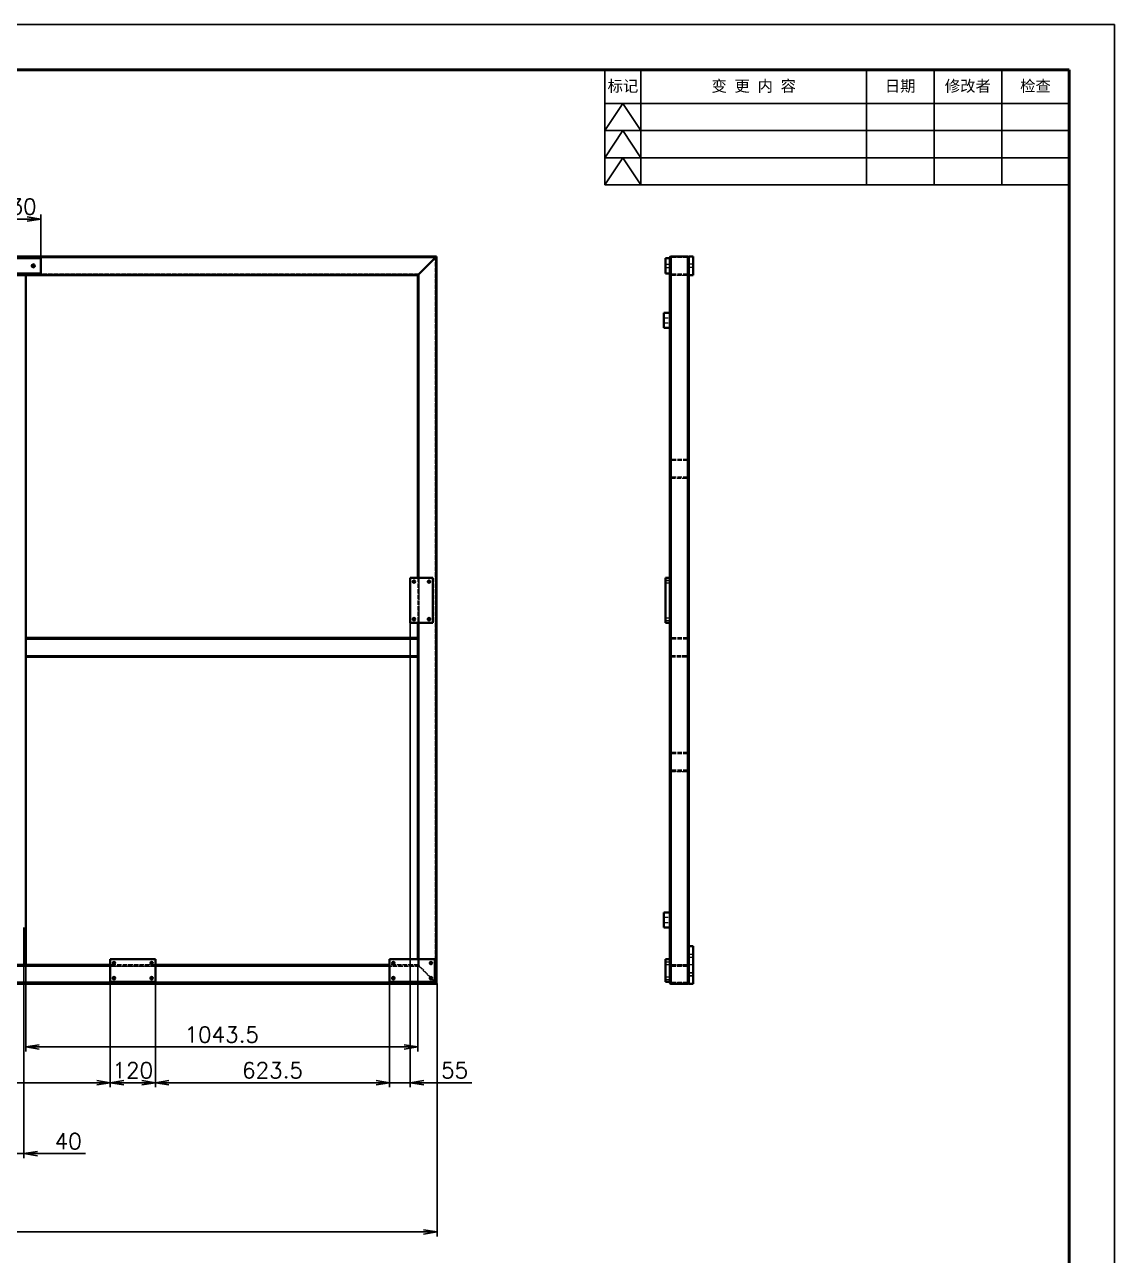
# Model space of a CAD drawing. Header units: millimetres. Extents: x -73083 to 81340, y -6859 to 6812.
# Drawn here: x -6035 to -3134, y -5085 to -1810 of the extents above; entities that cross this region are included whole.
import ezdxf

# ---------------------------------------------------------------- set-up
doc = ezdxf.new("R2010")
doc.units = ezdxf.units.MM
for name, pattern in [('AM_ISO02W050', [7.5, 6, -1.5]), ('AM_ISO08W050', [18, 12, -1.5, 3, -1.5]), ('DASHDOT', [18.5, 12, -3, 0.5, -3]), ('DASHED', [15, 12, -3])]:
    doc.linetypes.add(name, pattern=pattern)
doc.layers.add('A3', color=7, linetype='Continuous', plot=False)
for name, color, linetype, lineweight in [('AM_7', 2, 'AM_ISO08W050', 25), ('AM_HID', 1, 'AM_ISO02W050', 25), ('AM_VIS', 7, 'Continuous', 50), ('SOLID LINE', 7, 'Continuous', 30)]:
    doc.layers.add(name, color=color, linetype=linetype, lineweight=lineweight)
doc.layers.add('title_frame', color=7, linetype='Continuous')
doc.layers.add('word_dim', color=253, linetype='Continuous')
doc.styles.get("Standard").update_dxf_attribs({"font": 'romans.shx', "bigfont": 'bigfont.shx'})
doc.dimstyles.new('S TANDARD1-12', dxfattribs={"dimscale": 12, "dimtxt": 3.5, "dimasz": 3, "dimexe": 1, "dimexo": 0, "dimgap": 1, "dimtad": 3, "dimdsep": 46, "dimtxsty": 'Standard', "dimblk1": 'OPEN', "dimblk2": 'OPEN', "dimsah": 1, "dimcen": 0, "dimclrd": 256, "dimclre": 256, "dimclrt": 3, "dimadec": 0, "dimazin": 0, "dimtfac": 1, "dimtmove": 0, "dimatfit": 3, "dimldrblk": 'OPEN', "dimfxl": 0, "dimtolj": 1, "dimtzin": 0, "dimarcsym": 0})
doc.dimstyles.new('STANDARD1-12', dxfattribs={"dimscale": 12, "dimtxt": 3.5, "dimasz": 3, "dimexe": 1, "dimexo": 0, "dimgap": 1, "dimtad": 3, "dimdec": 1, "dimdsep": 46, "dimtxsty": 'Standard', "dimblk1": 'OPEN', "dimblk2": 'OPEN', "dimsah": 1, "dimcen": 0, "dimclrd": 256, "dimclre": 256, "dimclrt": 3, "dimadec": 0, "dimazin": 0, "dimtfac": 1, "dimtdec": 1, "dimtmove": 0, "dimatfit": 3, "dimldrblk": 'OPEN', "dimfxl": 0, "dimtolj": 1, "dimtzin": 0, "dimarcsym": 0})

# ---------------------------------------------------------------- blocks, each defined once
blk = doc.blocks.new('_Open')
at = {"color": 0, "lineweight": -2}
for p, q in [((-1, 0.167), (0, 0)), ((-1, -0.167), (0, 0)), ((0, 0), (-1, 0))]:
    blk.add_line(p, q, dxfattribs=at)
blk = doc.blocks.new('*D1194')
at = {"layer": 'DEFPOINTS', "color": 0, "linetype": 'Continuous', "ltscale": 2}
for p in [(-8935.3, -4362), (-4936.8, -4362), (-4936.8, -5022.2)]:
    blk.add_point(p, dxfattribs=at)
at = {"layer": 'word_dim', "linetype": 'Continuous', "lineweight": -2, "ltscale": 2}
for p, q in [((-8935.3, -4362), (-8935.3, -5034.2)), ((-4936.8, -4362), (-4936.8, -5034.2)), ((-8899.3, -5022.2), (-4972.8, -5022.2))]:
    blk.add_line(p, q, dxfattribs=at)
at = {"layer": 'word_dim', "linetype": 'Continuous', "lineweight": -2, "ltscale": 2, "xscale": 36, "yscale": 36, "zscale": 36, "rotation": 180}
blk.add_blockref('_Open', (-8935.3, -5022.2), dxfattribs=at)
at = {"layer": 'word_dim', "linetype": 'Continuous', "lineweight": -2, "ltscale": 2, "xscale": 36, "yscale": 36, "zscale": 36}
blk.add_blockref('_Open', (-4936.8, -5022.2), dxfattribs=at)
at = {"layer": 'word_dim', "color": 3, "linetype": 'Continuous', "ltscale": 2, "insert": (-6935.3, -4989.2), "char_height": 42, "attachment_point": 5}
blk.add_mtext('\\A1;3998.46', dxfattribs=at)
blk = doc.blocks.new('*D1198')
at = {"layer": 'DEFPOINTS', "color": 0, "linetype": 'Continuous', "ltscale": 2}
for p in [(-6031.8, -4312), (-4988.3, -4312), (-4988.3, -4530.2)]:
    blk.add_point(p, dxfattribs=at)
at = {"layer": 'word_dim', "linetype": 'Continuous', "lineweight": -2, "ltscale": 2}
for p, q in [((-6031.8, -4312), (-6031.8, -4542.2)), ((-4988.3, -4312), (-4988.3, -4542.2)), ((-5995.8, -4530.2), (-5024.3, -4530.2))]:
    blk.add_line(p, q, dxfattribs=at)
at = {"layer": 'word_dim', "linetype": 'Continuous', "lineweight": -2, "ltscale": 2, "xscale": 36, "yscale": 36, "zscale": 36, "rotation": 180}
blk.add_blockref('_Open', (-6031.8, -4530.2), dxfattribs=at)
at = {"layer": 'word_dim', "linetype": 'Continuous', "lineweight": -2, "ltscale": 2, "xscale": 36, "yscale": 36, "zscale": 36}
blk.add_blockref('_Open', (-4988.3, -4530.2), dxfattribs=at)
at = {"layer": 'word_dim', "color": 3, "linetype": 'Continuous', "ltscale": 2, "insert": (-5510, -4497.2), "char_height": 42, "attachment_point": 5}
blk.add_mtext('\\A1;1043.5', dxfattribs=at)
blk = doc.blocks.new('*D2322')
at = {"layer": 'DEFPOINTS', "color": 0, "linetype": 'Continuous', "ltscale": 2}
for p in [(-6696.8, -4357), (-5806.8, -4357), (-5806.8, -4625.1)]:
    blk.add_point(p, dxfattribs=at)
at = {"layer": 'word_dim', "linetype": 'Continuous', "lineweight": -2, "ltscale": 2}
for p, q in [((-6696.8, -4357), (-6696.8, -4637.1)), ((-5806.8, -4357), (-5806.8, -4637.1)), ((-6660.8, -4625.1), (-5842.8, -4625.1))]:
    blk.add_line(p, q, dxfattribs=at)
at = {"layer": 'word_dim', "linetype": 'Continuous', "lineweight": -2, "ltscale": 2, "xscale": 36, "yscale": 36, "zscale": 36, "rotation": 180}
blk.add_blockref('_Open', (-6696.8, -4625.1), dxfattribs=at)
at = {"layer": 'word_dim', "linetype": 'Continuous', "lineweight": -2, "ltscale": 2, "xscale": 36, "yscale": 36, "zscale": 36}
blk.add_blockref('_Open', (-5806.8, -4625.1), dxfattribs=at)
at = {"layer": 'word_dim', "color": 3, "linetype": 'Continuous', "ltscale": 2, "insert": (-6251.8, -4592.1), "char_height": 42, "attachment_point": 5}
blk.add_mtext('\\A1;890', dxfattribs=at)
blk = doc.blocks.new('*D2323')
at = {"layer": 'DEFPOINTS', "color": 0, "linetype": 'Continuous', "ltscale": 2}
for p in [(-5806.8, -4357), (-5686.8, -4357), (-5686.8, -4625.1)]:
    blk.add_point(p, dxfattribs=at)
at = {"layer": 'word_dim', "linetype": 'Continuous', "lineweight": -2, "ltscale": 2}
for p, q in [((-5806.8, -4357), (-5806.8, -4637.1)), ((-5686.8, -4357), (-5686.8, -4637.1)), ((-5770.8, -4625.1), (-5722.8, -4625.1))]:
    blk.add_line(p, q, dxfattribs=at)
at = {"layer": 'word_dim', "linetype": 'Continuous', "lineweight": -2, "ltscale": 2, "xscale": 36, "yscale": 36, "zscale": 36, "rotation": 180}
blk.add_blockref('_Open', (-5806.8, -4625.1), dxfattribs=at)
at = {"layer": 'word_dim', "linetype": 'Continuous', "lineweight": -2, "ltscale": 2, "xscale": 36, "yscale": 36, "zscale": 36}
blk.add_blockref('_Open', (-5686.8, -4625.1), dxfattribs=at)
at = {"layer": 'word_dim', "color": 3, "linetype": 'Continuous', "ltscale": 2, "insert": (-5746.8, -4592.1), "char_height": 42, "attachment_point": 5}
blk.add_mtext('\\A1;120', dxfattribs=at)
blk = doc.blocks.new('*D2324')
at = {"layer": 'DEFPOINTS', "color": 0, "linetype": 'Continuous', "ltscale": 2}
for p in [(-5686.8, -4357), (-5063.3, -4357), (-5063.3, -4625.1)]:
    blk.add_point(p, dxfattribs=at)
at = {"layer": 'word_dim', "linetype": 'Continuous', "lineweight": -2, "ltscale": 2}
for p, q in [((-5686.8, -4357), (-5686.8, -4637.1)), ((-5063.3, -4357), (-5063.3, -4637.1)), ((-5650.8, -4625.1), (-5099.3, -4625.1))]:
    blk.add_line(p, q, dxfattribs=at)
at = {"layer": 'word_dim', "linetype": 'Continuous', "lineweight": -2, "ltscale": 2, "xscale": 36, "yscale": 36, "zscale": 36, "rotation": 180}
blk.add_blockref('_Open', (-5686.8, -4625.1), dxfattribs=at)
at = {"layer": 'word_dim', "linetype": 'Continuous', "lineweight": -2, "ltscale": 2, "xscale": 36, "yscale": 36, "zscale": 36}
blk.add_blockref('_Open', (-5063.3, -4625.1), dxfattribs=at)
at = {"layer": 'word_dim', "color": 3, "linetype": 'Continuous', "ltscale": 2, "insert": (-5375, -4592.1), "char_height": 42, "attachment_point": 5}
blk.add_mtext('\\A1;623.5', dxfattribs=at)
blk = doc.blocks.new('*D2330')
at = {"layer": 'DEFPOINTS', "color": 0, "linetype": 'Continuous', "ltscale": 2}
for p in [(-6076.8, -4212), (-6036.8, -4212), (-6036.8, -4813.8)]:
    blk.add_point(p, dxfattribs=at)
at = {"layer": 'word_dim', "linetype": 'Continuous', "lineweight": -2, "ltscale": 2}
for p, q in [((-6076.8, -4212), (-6076.8, -4825.8)), ((-6036.8, -4212), (-6036.8, -4825.8)), ((-6112.8, -4813.8), (-6148.8, -4813.8)), ((-6076.8, -4813.8), (-6036.8, -4813.8)), ((-6000.8, -4813.8), (-5872.8, -4813.8))]:
    blk.add_line(p, q, dxfattribs=at)
at = {"layer": 'word_dim', "linetype": 'Continuous', "lineweight": -2, "ltscale": 2, "xscale": 36, "yscale": 36, "zscale": 36}
blk.add_blockref('_Open', (-6076.8, -4813.8), dxfattribs=at)
at = {"layer": 'word_dim', "linetype": 'Continuous', "lineweight": -2, "ltscale": 2, "xscale": 36, "yscale": 36, "zscale": 36, "rotation": 180}
blk.add_blockref('_Open', (-6036.8, -4813.8), dxfattribs=at)
at = {"layer": 'word_dim', "color": 3, "linetype": 'Continuous', "ltscale": 2, "insert": (-5918.8, -4780.8), "char_height": 42, "attachment_point": 5}
blk.add_mtext('\\A1;40', dxfattribs=at)
blk = doc.blocks.new('*D2340')
at = {"layer": 'DEFPOINTS', "color": 0, "linetype": 'Continuous', "ltscale": 2}
for p in [(-5991.8, -2327.5), (-6121.8, -2432), (-5991.8, -2432)]:
    blk.add_point(p, dxfattribs=at)
at = {"layer": 'word_dim', "linetype": 'Continuous', "lineweight": -2, "ltscale": 2}
for p, q in [((-6121.8, -2432), (-6121.8, -2315.5)), ((-5991.8, -2432), (-5991.8, -2315.5)), ((-6085.8, -2327.5), (-6027.8, -2327.5))]:
    blk.add_line(p, q, dxfattribs=at)
at = {"layer": 'word_dim', "linetype": 'Continuous', "lineweight": -2, "ltscale": 2, "xscale": 36, "yscale": 36, "zscale": 36, "rotation": 180}
blk.add_blockref('_Open', (-6121.8, -2327.5), dxfattribs=at)
at = {"layer": 'word_dim', "linetype": 'Continuous', "lineweight": -2, "ltscale": 2, "xscale": 36, "yscale": 36, "zscale": 36}
blk.add_blockref('_Open', (-5991.8, -2327.5), dxfattribs=at)
at = {"layer": 'word_dim', "color": 3, "linetype": 'Continuous', "ltscale": 2, "insert": (-6056.8, -2294.5), "char_height": 42, "attachment_point": 5}
blk.add_mtext('\\A1;130', dxfattribs=at)
blk = doc.blocks.new('*D2343')
at = {"layer": 'DEFPOINTS', "color": 0, "linetype": 'Continuous', "ltscale": 2}
for p in [(-5008.3, -3402), (-5063.3, -4357), (-5063.3, -4625.1)]:
    blk.add_point(p, dxfattribs=at)
at = {"layer": 'word_dim', "linetype": 'Continuous', "lineweight": -2, "ltscale": 2}
for p, q in [((-5008.3, -3402), (-5008.3, -4637.1)), ((-5063.3, -4357), (-5063.3, -4637.1)), ((-5099.3, -4625.1), (-5135.3, -4625.1)), ((-5063.3, -4625.1), (-5008.3, -4625.1)), ((-4972.3, -4625.1), (-4844.3, -4625.1))]:
    blk.add_line(p, q, dxfattribs=at)
at = {"layer": 'word_dim', "linetype": 'Continuous', "lineweight": -2, "ltscale": 2, "xscale": 36, "yscale": 36, "zscale": 36}
blk.add_blockref('_Open', (-5063.3, -4625.1), dxfattribs=at)
at = {"layer": 'word_dim', "linetype": 'Continuous', "lineweight": -2, "ltscale": 2, "xscale": 36, "yscale": 36, "zscale": 36, "rotation": 180}
blk.add_blockref('_Open', (-5008.3, -4625.1), dxfattribs=at)
at = {"layer": 'word_dim', "color": 3, "linetype": 'Continuous', "ltscale": 2, "insert": (-4890.3, -4592.1), "char_height": 42, "attachment_point": 5}
blk.add_mtext('\\A1;55', dxfattribs=at)

msp = doc.modelspace()

# ---------------------------------------------------------------- linework, layer by layer
at = {"layer": 'A3', "linetype": 'Continuous'}
msp.add_lwpolyline([(-10262.27505, -1810.23226), (-3134.27505, -1810.23226), (-3134.27505, -6850.23226), (-10262.27505, -6850.23226)], close=True, dxfattribs=at)
at = {"layer": 'AM_7', "linetype": 'DASHDOT', "lineweight": 13, "ltscale": 0.27222}
msp.add_line((-6006.34987, -2451.97826), (-6017.23867, -2451.97826), dxfattribs=at)
at = {"layer": 'AM_7', "linetype": 'DASHDOT', "lineweight": 13, "ltscale": 0.272217}
msp.add_line((-6011.79433, -2446.53392), (-6011.79433, -2457.42259), dxfattribs=at)
at = {"layer": 'AM_7', "linetype": 'DASHDOT', "lineweight": 13, "ltscale": 0.216028}
for p, q in [((-4993.96608, -3291.96263), (-5002.6072, -3291.96263)), ((-4998.28664, -3287.64207), (-4998.28664, -3296.28319)), ((-4953.96608, -3291.96239), (-4962.6072, -3291.96239)), ((-4958.28664, -3287.64183), (-4958.28664, -3296.28294)), ((-4993.96584, -3391.96263), (-5002.60695, -3391.96263)), ((-4998.2864, -3387.64207), (-4998.2864, -3396.28319)), ((-4953.96584, -3391.96239), (-4962.60695, -3391.96239)), ((-4958.2864, -3387.64183), (-4958.2864, -3396.28294)), ((-5792.4684, -4306.96556), (-5801.10952, -4306.96556)), ((-5796.78896, -4302.64476), (-5796.78896, -4311.28587)), ((-5692.4684, -4306.96507), (-5701.10952, -4306.96507)), ((-5696.78896, -4302.64427), (-5696.78896, -4311.28538)), ((-5048.96853, -4306.96312), (-5057.60964, -4306.96312)), ((-5053.28908, -4302.64281), (-5053.28908, -4311.28392)), ((-4948.96853, -4306.96312), (-4957.60964, -4306.96312)), ((-4953.28908, -4302.64232), (-4953.28908, -4311.28343)), ((-5796.78872, -4342.64476), (-5796.78872, -4351.28587)), ((-5696.78872, -4342.64427), (-5696.78872, -4351.28538)), ((-5048.96828, -4346.96312), (-5057.6094, -4346.96312)), ((-5053.28908, -4342.64281), (-5053.28908, -4351.28392)), ((-4948.96828, -4346.96312), (-4957.6094, -4346.96312)), ((-4953.28908, -4342.64232), (-4953.28908, -4351.28343))]:
    msp.add_line(p, q, dxfattribs=at)
at = {"layer": 'AM_7', "linetype": 'DASHDOT', "lineweight": 13, "ltscale": 0.216025}
for p, q in [((-5792.46828, -4346.96556), (-5801.10927, -4346.96556)), ((-5692.46828, -4346.96507), (-5701.10927, -4346.96507))]:
    msp.add_line(p, q, dxfattribs=at)
at = {"layer": 'AM_HID', "linetype": 'DASHED', "lineweight": 13}
for p, q in [((-8932.2947, -2429.97899), (-4941.2947, -2429.968)), ((-4941.29445, -2429.96825), (-8932.29445, -2429.97923)), ((-4938.29445, -2426.98119), (-5056.82473, -2426.98143)), ((-4941.29445, -2429.96825), (-4985.29445, -2473.96849)), ((-4941.2947, -2429.96751), (-4941.28933, -4358.96751)), ((-4941.28908, -4358.968), (-4941.29445, -2429.96776)), ((-4317.25515, -2429.96825), (-4317.25515, -2473.96849)), ((-4270.27346, -2426.97923), (-4314.27346, -2426.97948)), ((-4314.26125, -4361.97972), (-4314.27346, -2426.97948)), ((-4270.27346, -2429.97923), (-4314.27346, -2429.97948)), ((-4270.26858, -2429.96751), (-4314.26858, -2429.96776)), ((-4314.25637, -4358.968), (-4314.26858, -2429.96776)), ((-4270.25515, -2429.968), (-4314.25515, -2429.96825)), ((-4314.25515, -2429.96825), (-4314.25515, -2473.96849)), ((-4270.26125, -4361.97923), (-4270.27346, -2426.97923)), ((-4270.25637, -4358.96751), (-4270.26858, -2429.96751)), ((-4270.25515, -2429.968), (-4270.25515, -2473.968)), ((-4267.26858, -2429.96751), (-4267.26809, -2476.98119)), ((-4267.25515, -2429.968), (-4267.25515, -2473.968)), ((-8888.2947, -2473.97899), (-4985.29445, -2473.968)), ((-4985.29445, -2473.96849), (-8888.29445, -2473.97923)), ((-4985.29445, -2473.96776), (-4985.28957, -4314.96751)), ((-4985.28908, -4314.968), (-4985.29445, -2473.968)), ((-4314.29006, -4311.97728), (-4314.29006, -2476.97752)), ((-4314.29006, -4311.97777), (-4314.29006, -2476.97752)), ((-4314.28322, -4311.9724), (-4314.28322, -2476.97264)), ((-4314.28298, -4311.9724), (-4314.28298, -2476.9724)), ((-4314.28298, -2476.9724), (-4270.28298, -2476.9724)), ((-4314.28298, -4311.9724), (-4314.28298, -2476.9724)), ((-4270.27297, -2473.97899), (-4314.27297, -2473.97948)), ((-4270.27297, -2476.97899), (-4314.27297, -2476.97948)), ((-4314.26125, -4311.97923), (-4314.27297, -2476.97948)), ((-4270.26858, -2473.96776), (-4314.26858, -2473.968)), ((-4270.26858, -2476.96776), (-4314.26858, -2476.968)), ((-4314.26858, -2476.968), (-4314.2571, -4311.968)), ((-4314.26467, -2966.97411), (-4314.26613, -2476.97411)), ((-4314.26418, -2966.97386), (-4314.26589, -2476.97362)), ((-4270.25515, -2473.968), (-4314.25515, -2473.96849)), ((-4270.25515, -2476.96825), (-4314.25515, -2476.96849)), ((-4270.29006, -4311.97728), (-4270.29006, -2476.97752)), ((-4270.29006, -4311.97777), (-4270.29006, -2476.97752)), ((-4270.28322, -4311.9724), (-4270.28322, -2476.97264)), ((-4270.28298, -4311.9724), (-4270.28298, -2476.9724)), ((-4270.28298, -4311.9724), (-4270.28298, -2476.9724)), ((-4270.26125, -4311.97923), (-4270.27297, -2476.97899)), ((-4270.26858, -2476.96776), (-4270.2571, -4311.96751)), ((-4270.26467, -2966.97655), (-4270.26613, -2476.97386)), ((-4270.26418, -2966.9763), (-4270.26589, -2476.97337)), ((-4267.28298, -4311.9724), (-4267.28298, -2476.9724)), ((-4317.29201, -2576.97581), (-4317.29201, -2616.97581)), ((-4317.28152, -2576.97093), (-4317.28127, -2616.97093)), ((-4270.27004, -2966.97069), (-4314.27004, -2966.97069)), ((-4270.27004, -2969.97069), (-4314.27004, -2969.97069)), ((-4270.26418, -2966.9763), (-4314.26418, -2966.97386)), ((-4270.27004, -3013.97069), (-4314.27004, -3013.97069)), ((-4314.27004, -3016.97069), (-4270.27004, -3016.97069)), ((-4988.29201, -3281.96263), (-4988.29177, -3401.96263)), ((-4985.29201, -3281.96239), (-4985.29152, -3401.96239)), ((-4317.28298, -3401.96312), (-4317.28298, -3281.96312)), ((-4317.26272, -3282.00096), (-4317.26272, -3402.00096)), ((-4317.22732, -3281.96239), (-4317.22658, -3401.96239)), ((-6031.79458, -3444.96288), (-4988.29177, -3444.95995)), ((-4988.29152, -3444.95995), (-6031.79433, -3444.96288)), ((-4988.29152, -3441.95995), (-4988.29152, -3491.95995)), ((-4317.2571, -3488.95995), (-4317.2571, -3444.95995)), ((-4270.2571, -3441.95995), (-4314.2571, -3441.95995)), ((-4314.2571, -3488.95995), (-4314.2571, -3444.95995)), ((-4270.2571, -3444.95995), (-4314.2571, -3444.95995)), ((-4270.2571, -3444.95995), (-4270.2571, -3488.95995)), ((-6031.79189, -3488.96288), (-4988.29152, -3488.95995)), ((-6031.79177, -3488.96288), (-4988.29152, -3488.95995)), ((-4314.2571, -3488.95995), (-4270.2571, -3488.95995)), ((-4314.2571, -3491.95995), (-4270.2571, -3491.95995)), ((-4270.27029, -3746.97069), (-4314.27029, -3746.97069)), ((-4270.27029, -3749.97069), (-4314.27029, -3749.97069)), ((-4270.27004, -3793.97069), (-4314.27004, -3793.97069)), ((-4314.27004, -3796.97069), (-4270.27004, -3796.97069)), ((-4314.26028, -4311.97386), (-4314.26198, -3796.97411)), ((-4270.26174, -3796.9763), (-4314.26174, -3796.97386)), ((-4314.26028, -4311.97386), (-4314.26174, -3796.97386)), ((-4270.26028, -4311.97386), (-4270.26198, -3796.97655)), ((-4270.26028, -4311.97337), (-4270.26174, -3796.9763)), ((-4317.27102, -4171.97093), (-4317.27053, -4211.97093)), ((-4267.28176, -4361.97288), (-4267.28176, -4261.98705)), ((-4255.28176, -4361.98705), (-4255.28176, -4261.98705)), ((-4982.82985, -4315.98265), (-8887.82985, -4315.99388)), ((-4982.82985, -4315.98265), (-8887.82985, -4315.99388)), ((-4982.82961, -4315.98265), (-8887.82961, -4315.99388)), ((-4983.82961, -4314.98265), (-8886.82961, -4314.99388)), ((-5686.78884, -4311.9846), (-5806.78884, -4311.98509)), ((-5686.78884, -4315.9846), (-5806.78884, -4315.98509)), ((-4986.82961, -4311.98265), (-5063.28908, -4311.98314)), ((-4982.82961, -4315.98265), (-5063.28908, -4315.98314)), ((-4955.64162, -4344.61546), (-4985.28908, -4314.968)), ((-4940.82937, -4357.98265), (-4982.82961, -4315.98265)), ((-4317.24953, -4357.98265), (-4317.25002, -4315.98265)), ((-4317.24416, -4356.96849), (-4317.24441, -4296.96849)), ((-4317.22072, -4356.96312), (-4317.22097, -4296.96312)), ((-4314.28298, -4311.9724), (-4270.28298, -4311.9724)), ((-4270.26125, -4311.97923), (-4314.26125, -4311.97923)), ((-4270.26125, -4314.97923), (-4314.26125, -4314.97923)), ((-4270.2571, -4311.96751), (-4314.2571, -4311.968)), ((-4270.25686, -4314.96751), (-4314.25686, -4314.968)), ((-4314.24953, -4357.98265), (-4314.25002, -4315.98265)), ((-4313.25002, -4311.98265), (-4271.25002, -4311.98265)), ((-4313.25002, -4314.98265), (-4271.25002, -4314.98265)), ((-4270.24953, -4357.98265), (-4270.25002, -4315.98265)), ((-4267.28713, -4311.97093), (-4267.28713, -4359.40111)), ((-4267.27151, -4361.97484), (-4267.27151, -4311.97484)), ((-4255.28713, -4311.97093), (-4255.28713, -4361.97093)), ((-4255.27151, -4361.97484), (-4255.27151, -4311.97484)), ((-4939.82937, -4358.98265), (-8930.82937, -4358.99388)), ((-4940.82961, -4357.98265), (-8929.82985, -4357.99388)), ((-4940.82961, -4357.98265), (-8929.82985, -4357.99388)), ((-4940.82937, -4357.98265), (-8929.82937, -4357.99388)), ((-5986.79299, -4361.97093), (-5866.79299, -4361.97093)), ((-4270.26125, -4358.97923), (-4314.26125, -4358.97972)), ((-4270.25637, -4358.96751), (-4314.25637, -4358.968)), ((-4270.9009, -4361.96751), (-4313.59475, -4361.968)), ((-4271.02517, -4361.97923), (-4313.46267, -4361.97972)), ((-4313.24953, -4358.98265), (-4271.24953, -4358.98265))]:
    msp.add_line(p, q, dxfattribs=at)
at = {"layer": 'AM_HID', "linetype": 'DASHED', "lineweight": 13, "ltscale": 0.106066}
for p, q in [((-4938.29445, -2426.96825), (-4941.29445, -2429.96825)), ((-4985.29445, -2473.96849), (-4988.29445, -2476.96849)), ((-4985.28908, -4314.968), (-4988.28908, -4311.968))]:
    msp.add_line(p, q, dxfattribs=at)
at = {"layer": 'AM_HID', "linetype": 'DASHED', "lineweight": 13, "ltscale": 0.3}
for p, q in [((-4329.29397, -2447.79539), (-4317.29397, -2447.79539)), ((-4329.29348, -2447.79515), (-4317.29348, -2447.79515)), ((-4329.28884, -2447.79295), (-4317.28884, -2447.79295)), ((-4329.28835, -2447.79271), (-4317.28835, -2447.79271)), ((-4329.28347, -2447.79051), (-4317.28347, -2447.79051)), ((-4329.28298, -2447.79027), (-4317.28298, -2447.79027)), ((-4255.2886, -2447.78783), (-4267.2886, -2447.78783)), ((-4255.28762, -2447.79344), (-4267.28762, -2447.7932)), ((-4255.28762, -2447.79344), (-4267.28762, -2447.79344)), ((-4255.28469, -2447.78246), (-4267.28469, -2447.78246)), ((-4255.26809, -2447.79002), (-4267.26809, -2447.79002)), ((-4255.26809, -2447.79002), (-4267.26809, -2447.79002)), ((-4329.29397, -2456.17137), (-4317.29397, -2456.17137)), ((-4329.29348, -2456.17113), (-4317.29348, -2456.17113)), ((-4329.28884, -2456.16917), (-4317.28884, -2456.16917)), ((-4329.28835, -2456.16893), (-4317.28835, -2456.16893)), ((-4329.28347, -2456.16649), (-4317.28347, -2456.16649)), ((-4329.28298, -2456.16624), (-4317.28298, -2456.16624)), ((-4255.28835, -2456.1638), (-4267.28835, -2456.1638)), ((-4255.28762, -2456.16942), (-4267.28762, -2456.16942)), ((-4255.28762, -2456.16942), (-4267.28762, -2456.16942)), ((-4255.28469, -2456.15843), (-4267.28469, -2456.15843)), ((-4267.28469, -2476.97044), (-4255.28469, -2476.9702)), ((-4255.26809, -2456.166), (-4267.26809, -2456.166)), ((-4255.26809, -2456.166), (-4267.26809, -2456.166)), ((-4329.26321, -3288.67772), (-4317.26321, -3288.67772)), ((-4329.26321, -3295.32494), (-4317.26321, -3295.32494)), ((-4329.26272, -3288.67747), (-4317.26272, -3288.67747)), ((-4329.26272, -3295.32445), (-4317.26272, -3295.32445)), ((-4329.22756, -3288.63914), (-4317.22756, -3288.6389)), ((-4329.22756, -3295.28612), (-4317.22756, -3295.28587)), ((-4329.22732, -3288.6389), (-4317.22732, -3288.6389)), ((-4329.22732, -3295.28587), (-4317.22732, -3295.28587)), ((-4329.26321, -3388.67772), (-4317.26321, -3388.67772)), ((-4329.26321, -3395.32494), (-4317.26321, -3395.32494)), ((-4329.26272, -3388.67747), (-4317.26272, -3388.67747)), ((-4329.26272, -3395.32445), (-4317.26272, -3395.32445)), ((-4329.22707, -3388.63914), (-4317.22707, -3388.6389)), ((-4329.22707, -3395.28612), (-4317.22707, -3395.28587)), ((-4329.22658, -3388.6389), (-4317.22658, -3388.6389)), ((-4329.22658, -3395.28587), (-4317.22658, -3395.28587)), ((-4267.28225, -4282.80589), (-4255.28225, -4282.80589)), ((-4267.282, -4282.8054), (-4255.282, -4282.8054)), ((-4267.25051, -4282.79515), (-4255.25051, -4282.79515)), ((-4267.25027, -4282.79466), (-4255.25027, -4282.79466)), ((-4329.25735, -4303.65453), (-4317.25735, -4303.65453)), ((-4329.25735, -4310.3015), (-4317.25735, -4310.3015)), ((-4329.25686, -4303.65404), (-4317.25686, -4303.65404)), ((-4329.25686, -4310.30101), (-4317.25686, -4310.30101)), ((-4329.25051, -4303.64964), (-4317.25051, -4303.64964)), ((-4329.25051, -4303.65013), (-4317.25051, -4303.64964)), ((-4329.25051, -4310.2971), (-4317.25051, -4310.29662)), ((-4329.25027, -4310.29662), (-4317.25027, -4310.29662)), ((-4329.24514, -4303.64574), (-4317.24514, -4303.64574)), ((-4329.24514, -4310.29271), (-4317.24514, -4310.29271)), ((-4329.24441, -4303.64525), (-4317.24441, -4303.64525)), ((-4329.24441, -4310.29222), (-4317.24441, -4310.29222)), ((-4329.2261, -4303.64183), (-4317.2261, -4303.64183)), ((-4329.2261, -4310.2888), (-4317.2261, -4310.2888)), ((-4329.22536, -4303.64134), (-4317.22536, -4303.64134)), ((-4329.22536, -4310.28831), (-4317.22536, -4310.28831)), ((-4329.2217, -4303.63988), (-4317.2217, -4303.63988)), ((-4329.2217, -4310.28685), (-4317.2217, -4310.28685)), ((-4329.22097, -4303.63939), (-4317.22097, -4303.63939)), ((-4329.22097, -4310.28636), (-4317.22097, -4310.28636)), ((-4255.28713, -4311.97093), (-4267.28713, -4311.97093)), ((-4267.28225, -4291.18187), (-4255.28225, -4291.18187)), ((-4267.282, -4291.18138), (-4255.282, -4291.18138)), ((-4267.25051, -4291.17113), (-4255.25051, -4291.17113)), ((-4267.25027, -4291.17064), (-4255.25027, -4291.17064)), ((-4329.25735, -4343.65453), (-4317.25735, -4343.65453)), ((-4329.25735, -4350.3015), (-4317.25735, -4350.3015)), ((-4329.25661, -4343.65404), (-4317.25661, -4343.65404)), ((-4329.25661, -4350.30101), (-4317.25661, -4350.30101)), ((-4329.25027, -4343.65013), (-4317.25027, -4343.64964)), ((-4329.25027, -4350.2971), (-4317.25027, -4350.29662)), ((-4329.25002, -4343.64964), (-4317.25002, -4343.64964)), ((-4329.25002, -4350.29662), (-4317.25002, -4350.29662)), ((-4329.24465, -4343.64574), (-4317.24465, -4343.64574)), ((-4329.24465, -4350.29271), (-4317.24465, -4350.29271)), ((-4329.24416, -4343.64525), (-4317.24416, -4343.64525)), ((-4329.24416, -4350.29222), (-4317.24416, -4350.29222)), ((-4329.22561, -4343.64183), (-4317.22561, -4343.64183)), ((-4329.22561, -4350.2888), (-4317.22561, -4350.2888)), ((-4329.22512, -4343.64134), (-4317.22512, -4343.64134)), ((-4329.22512, -4350.28831), (-4317.22512, -4350.28831)), ((-4329.22121, -4343.63988), (-4317.22121, -4343.63988)), ((-4329.22121, -4350.28685), (-4317.22121, -4350.28685)), ((-4329.22072, -4343.63939), (-4317.22072, -4343.63939)), ((-4329.22072, -4350.28636), (-4317.22072, -4350.28636)), ((-4255.28762, -4341.15892), (-4267.28762, -4341.15892)), ((-4255.28738, -4332.78294), (-4267.28738, -4332.78294)), ((-4255.28738, -4332.78294), (-4267.28738, -4332.78294)), ((-4255.28738, -4341.15892), (-4267.28738, -4341.15892)), ((-4267.28225, -4332.80589), (-4255.28225, -4332.80589)), ((-4267.28225, -4341.18187), (-4255.28225, -4341.18187)), ((-4267.282, -4332.8054), (-4255.282, -4332.8054)), ((-4267.282, -4341.18138), (-4255.282, -4341.18138)), ((-4267.27199, -4332.78685), (-4255.27199, -4332.78685)), ((-4267.27199, -4341.16283), (-4255.27199, -4341.16283)), ((-4267.27175, -4332.78685), (-4255.27175, -4332.78685)), ((-4267.27175, -4341.16283), (-4255.27175, -4341.16283)), ((-4267.25051, -4332.79515), (-4255.25051, -4332.79515)), ((-4267.25051, -4341.17113), (-4255.25051, -4341.17113)), ((-4267.25027, -4332.79466), (-4255.25027, -4332.79466)), ((-4267.25027, -4341.17064), (-4255.25027, -4341.17064))]:
    msp.add_line(p, q, dxfattribs=at)
at = {"layer": 'AM_HID', "linetype": 'DASHED', "lineweight": 13, "ltscale": 0.000649731}
msp.add_line((-4317.27859, -2429.97948), (-4317.25515, -2429.96825), dxfattribs=at)
at = {"layer": 'AM_HID', "linetype": 'DASHED', "lineweight": 13, "ltscale": 0.000652648}
msp.add_line((-4314.27883, -2426.97923), (-4314.25515, -2426.96825), dxfattribs=at)
at = {"layer": 'AM_HID', "linetype": 'DASHED', "lineweight": 13, "ltscale": 0.000647117}
for p, q in [((-4314.25515, -2429.96825), (-4314.27859, -2429.97923)), ((-4267.27859, -2429.97899), (-4267.25515, -2429.968))]:
    msp.add_line(p, q, dxfattribs=at)
at = {"layer": 'AM_HID', "linetype": 'DASHED', "lineweight": 13, "ltscale": 0.074805}
msp.add_line((-4267.26784, -2426.97801), (-4267.26784, -2429.9702), dxfattribs=at)
at = {"layer": 'AM_HID', "linetype": 'DASHED', "lineweight": 13, "ltscale": 0.000633473}
for p, q in [((-4317.2781, -2473.97923), (-4317.25515, -2473.96849)), ((-4314.25515, -2473.96849), (-4314.2781, -2473.97923))]:
    msp.add_line(p, q, dxfattribs=at)
at = {"layer": 'AM_HID', "linetype": 'DASHED', "lineweight": 13, "ltscale": 0.074615}
msp.add_line((-4314.28298, -2476.9724), (-4317.2676, -2476.9724), dxfattribs=at)
at = {"layer": 'AM_HID', "linetype": 'DASHED', "lineweight": 13, "ltscale": 0.075}
for p, q in [((-4267.28298, -2476.9724), (-4270.28298, -2476.9724)), ((-4317.26418, -2966.97362), (-4314.26418, -2966.97386)), ((-4267.26418, -2966.9763), (-4270.26418, -2966.9763)), ((-4317.26174, -3796.97362), (-4314.26174, -3796.97386)), ((-4267.26174, -3796.9763), (-4270.26174, -3796.9763)), ((-4314.28298, -4311.9724), (-4317.28298, -4311.9724)), ((-4267.28298, -4311.9724), (-4270.28298, -4311.9724))]:
    msp.add_line(p, q, dxfattribs=at)
at = {"layer": 'AM_HID', "linetype": 'DASHED', "lineweight": 13, "ltscale": 0.000636085}
msp.add_line((-4267.2781, -2473.97899), (-4267.25515, -2473.968), dxfattribs=at)
at = {"layer": 'AM_HID', "linetype": 'DASHED', "lineweight": 13, "ltscale": 0.4}
for p, q in [((-4333.29201, -2590.05858), (-4317.29201, -2590.05833)), ((-4333.29201, -2603.89354), (-4317.29201, -2603.8933)), ((-4333.28176, -2590.0537), (-4317.28176, -2590.05345)), ((-4333.28152, -2603.88866), (-4317.28152, -2603.88841)), ((-4333.28176, -4185.05882), (-4317.28176, -4185.05833)), ((-4333.27102, -4185.05345), (-4317.27102, -4185.05345)), ((-4333.28152, -4198.89378), (-4317.28152, -4198.8933)), ((-4333.27102, -4198.88841), (-4317.27102, -4198.88841))]:
    msp.add_line(p, q, dxfattribs=at)
at = {"layer": 'AM_HID', "linetype": 'DASHED', "lineweight": 13, "ltscale": 0.299048}
for p, q in [((-4329.22463, -3282.00096), (-4317.26272, -3282.00096)), ((-4255.28713, -4361.97093), (-4267.24905, -4361.97093))]:
    msp.add_line(p, q, dxfattribs=at)
at = {"layer": 'AM_HID', "linetype": 'DASHED', "lineweight": 13, "ltscale": 0.000897217}
for p, q in [((-4317.26321, -3281.96239), (-4317.22732, -3281.96239)), ((-4317.26247, -3401.96239), (-4317.22658, -3401.96239)), ((-4317.25686, -4296.96312), (-4317.22097, -4296.96312))]:
    msp.add_line(p, q, dxfattribs=at)
at = {"layer": 'AM_HID', "linetype": 'DASHED', "lineweight": 13, "ltscale": 0.00045166}
msp.add_line((-4317.28078, -3402.00096), (-4317.26272, -3402.00096), dxfattribs=at)
at = {"layer": 'AM_HID', "linetype": 'DASHED', "lineweight": 13, "ltscale": 0.00032959}
msp.add_line((-4270.26809, -3441.968), (-4270.2549, -3441.968), dxfattribs=at)
at = {"layer": 'AM_HID', "linetype": 'DASHED', "lineweight": 13, "ltscale": 0.000299072}
msp.add_line((-4317.27102, -4171.97093), (-4317.28298, -4171.97093), dxfattribs=at)
at = {"layer": 'AM_HID', "linetype": 'DASHED', "lineweight": 13, "ltscale": 0.000311279}
msp.add_line((-4317.27053, -4211.97093), (-4317.28298, -4211.97093), dxfattribs=at)
at = {"layer": 'AM_HID', "linetype": 'DASHED', "lineweight": 13, "ltscale": 0.000842285}
msp.add_line((-4267.28176, -4261.98705), (-4267.24807, -4261.98705), dxfattribs=at)
at = {"layer": 'AM_HID', "linetype": 'DASHED', "lineweight": 13, "ltscale": 0.375122}
msp.add_line((-4988.28908, -4296.96312), (-4988.28908, -4311.968), dxfattribs=at)
at = {"layer": 'AM_HID', "linetype": 'DASHED', "lineweight": 13, "ltscale": 0.141421}
msp.add_line((-4986.82961, -4311.98265), (-4982.82961, -4315.98265), dxfattribs=at)
at = {"layer": 'AM_HID', "linetype": 'DASHED', "lineweight": 13, "ltscale": 0.450122}
msp.add_line((-4985.28908, -4296.96312), (-4985.28908, -4314.968), dxfattribs=at)
at = {"layer": 'AM_HID', "linetype": 'DASHED', "lineweight": 13, "ltscale": 0.37522}
msp.add_line((-4317.28298, -4311.9724), (-4317.28298, -4296.96361), dxfattribs=at)
at = {"layer": 'AM_HID', "linetype": 'DASHED', "lineweight": 13, "ltscale": 0.000549316}
msp.add_line((-4267.26028, -4311.97337), (-4267.28225, -4311.97337), dxfattribs=at)
at = {"layer": 'AM_HID', "linetype": 'DASHED', "lineweight": 13, "ltscale": 0.000354004}
msp.add_line((-4255.28567, -4311.97484), (-4255.27151, -4311.97484), dxfattribs=at)
at = {"layer": 'AM_HID', "linetype": 'DASHED', "lineweight": 13, "ltscale": 0.270379}
msp.add_line((-4943.29397, -4356.96312), (-4950.94143, -4349.31566), dxfattribs=at)
at = {"layer": 'AM_HID', "linetype": 'DASHED', "lineweight": 13, "ltscale": 0.036133}
msp.add_line((-4938.28908, -4360.52269), (-4938.28908, -4361.968), dxfattribs=at)
at = {"layer": 'AM_HID', "linetype": 'DASHED', "lineweight": 13, "ltscale": 0.000720215}
msp.add_line((-4317.24953, -4356.96312), (-4317.22072, -4356.96312), dxfattribs=at)
at = {"layer": 'AM_HID', "linetype": 'DASHED', "lineweight": 13, "ltscale": 0.000876274}
for p, q in [((-4313.24953, -4358.98265), (-4313.28274, -4358.99388)), ((-4313.24953, -4361.98265), (-4313.28274, -4361.99388))]:
    msp.add_line(p, q, dxfattribs=at)
at = {"layer": 'AM_HID', "linetype": 'DASHED', "lineweight": 13}
for centre, radius, start, end in [((-4314.26687, -2429.97386), 3, 89.77659385, 179.89419172), ((-4314.27346, -2429.97948), 2.99998, 90.00024156, 138.45928625), ((-4270.27346, -2429.97923), 3.00002, 0.00092034, 90.00031669), ((-4270.26687, -2429.97362), 3, 0.10568691, 8.34698721), ((-4270.26858, -2429.96751), 3.00002, 0.00002168, 6.29354932), ((-4314.26858, -2473.968), 2.99998, 179.99986841, 270.000339), ((-4314.26662, -2473.97386), 3, 179.89655496, 270.2193217), ((-4314.27297, -2473.97923), 3.00002, 184.00764947, 270.00029119), ((-4270.27297, -2473.97923), 2.99997, 270.00018191, 0.00067074), ((-4270.26858, -2473.96776), 3.00003, 270.00059855, 359.9999679), ((-4270.26662, -2473.97362), 3, 270.2193217, 0.10337239), ((-4314.27004, -2969.97069), 3, 90.00018009, 180.00018624), ((-4270.27004, -2969.97069), 3, 0.00018098, 90.00018009), ((-4314.27004, -3013.97069), 3, 180.00018624, 270.00018191), ((-4270.27004, -3013.97069), 3, 270.00018191, 0.00018098), ((-4314.2571, -3444.95995), 3, 89.99999567, 180.00000501), ((-4270.2571, -3444.95995), 3, 3.33512844, 89.99999567), ((-4314.2571, -3488.95995), 3, 180.00000501, 269.9999975), ((-4270.2571, -3488.95995), 3, 269.9999975, 356.75711775), ((-4314.27029, -3749.97069), 3, 90.00018009, 180.00018624), ((-4270.27029, -3749.97069), 3, 0.00018098, 90.00018009), ((-4314.27004, -3793.97069), 3, 180.00018624, 270.00018191), ((-4270.27004, -3793.97069), 3, 270.00018191, 0.00018098), ((-4313.26613, -4315.98802), 4, 89.7682132, 179.92087044), ((-4314.26125, -4314.97923), 3.00003, 90.00052843, 180.00002231), ((-4314.25686, -4314.968), 2.99998, 90.00025522, 180.00060971), ((-4313.26613, -4315.98802), 1, 89.07565934, 179.67979208), ((-4271.26613, -4315.98802), 1, 0.30984105, 89.07554323), ((-4271.26613, -4315.98802), 4, 3.35209954, 89.7682132), ((-4270.26125, -4314.97923), 2.99999, 359.99992108, 90.00026888), ((-4270.25686, -4314.96751), 3.00002, 0.00086589, 90.00037816), ((-4313.26613, -4357.98802), 1, 179.67268868, 270.95580051), ((-4271.26613, -4357.98802), 1, 270.95591662, 0.31639853), ((-4270.26125, -4358.97923), 3.00003, 318.69929409, 359.99995528)]:
    msp.add_arc(centre, radius, start, end, dxfattribs=at)
at = {"layer": 'AM_VIS', "linetype": 'Continuous'}
for p, q in [((-9962.27505, -1930.23226), (-3254.27505, -1930.23226)), ((-3254.27505, -1930.23226), (-3254.27505, -6730.23226))]:
    msp.add_line(p, q, dxfattribs=at)
at = {"layer": 'AM_VIS', "lineweight": 35}
for p, q in [((-8935.29445, -2426.97923), (-4938.29445, -2426.96825)), ((-6121.79433, -2431.9785), (-5991.79433, -2431.97826)), ((-5991.79433, -2431.97826), (-5991.79421, -2471.97826)), ((-4941.29445, -2429.968), (-4985.29445, -2473.968)), ((-4938.29445, -2426.96776), (-4938.28908, -4360.52269)), ((-4329.28274, -2431.97826), (-4329.28274, -2471.97826)), ((-4317.28274, -2431.97826), (-4317.28274, -2471.97826)), ((-4317.26858, -2429.968), (-4317.25637, -4358.968)), ((-4270.26858, -2426.96751), (-4314.26858, -2426.96776)), ((-4270.25515, -2426.968), (-4314.25515, -2426.96825)), ((-4267.28689, -2426.98119), (-4267.28689, -2476.98119)), ((-4255.28689, -2426.98119), (-4255.28689, -2476.98119)), ((-4255.26784, -2426.97801), (-4255.26809, -2476.97801)), ((-6936.78383, -2476.97386), (-4988.29445, -2476.96849)), ((-5991.79421, -2471.97826), (-6121.79421, -2471.9785)), ((-6031.78872, -4311.9724), (-6031.79397, -2476.9724)), ((-5056.82473, -2476.98143), (-4988.29445, -2476.98119)), ((-4988.29445, -2476.968), (-4988.29201, -3281.96263)), ((-4317.28298, -3281.96312), (-4317.28298, -2476.9724)), ((-4267.26809, -2476.98119), (-4267.25637, -4358.96751)), ((-4333.29201, -2576.97581), (-4333.29201, -2616.97581)), ((-4333.28152, -2576.97093), (-4333.28127, -2616.97093)), ((-4948.28664, -3281.96239), (-5008.28664, -3281.96263)), ((-5008.2864, -3401.96263), (-5008.28664, -3281.96263)), ((-4948.28664, -3281.96239), (-4948.2864, -3401.96239)), ((-4329.26272, -3282.00096), (-4329.26272, -3402.00096)), ((-4329.22732, -3281.96239), (-4329.22658, -3401.96239)), ((-5008.2864, -3401.96263), (-4948.2864, -3401.96239)), ((-4988.29177, -3401.96263), (-4988.29152, -3441.95995)), ((-4317.28298, -4296.96361), (-4317.28298, -3401.96312)), ((-6031.79458, -3441.96288), (-4988.29152, -3441.95995)), ((-6031.79433, -3444.96288), (-6031.79177, -3488.96288)), ((-4988.29152, -3488.95995), (-4988.29152, -3444.95995)), ((-4267.2571, -3444.95995), (-4267.2571, -3488.95995)), ((-6031.79152, -3491.96288), (-4988.29152, -3491.95995)), ((-4988.29152, -3491.95995), (-4988.28908, -4296.96312)), ((-4333.28152, -4171.97581), (-4333.28127, -4211.97581)), ((-4333.27102, -4171.97093), (-4333.27053, -4211.97093)), ((-4267.24953, -4361.98265), (-4267.24953, -4261.98265)), ((-4255.24953, -4361.98265), (-4255.24953, -4261.98265)), ((-5806.78884, -4311.98509), (-6696.78908, -4311.98753)), ((-5866.79299, -4311.97093), (-5986.79299, -4311.97093)), ((-5806.78896, -4296.96556), (-5686.78896, -4296.96507)), ((-5806.78896, -4296.96556), (-5806.78872, -4356.96556)), ((-5686.78872, -4356.96507), (-5686.78896, -4296.96507)), ((-5063.28908, -4311.98314), (-5686.78884, -4311.9846)), ((-5063.28908, -4296.96312), (-4943.28908, -4296.96312)), ((-5063.28908, -4296.96312), (-5063.28908, -4356.96312)), ((-4943.28908, -4356.96312), (-4943.28908, -4296.96312)), ((-4329.24416, -4356.96849), (-4329.24441, -4296.96849)), ((-4329.22072, -4356.96312), (-4329.22097, -4296.96312)), ((-4267.24953, -4357.98265), (-4267.25002, -4315.98265)), ((-4936.82937, -4361.98265), (-8933.82937, -4361.99388)), ((-5686.78872, -4356.96507), (-5806.78872, -4356.96556)), ((-4943.28908, -4356.96312), (-5063.28908, -4356.96312)), ((-4313.24953, -4361.98265), (-4271.24953, -4361.98265))]:
    msp.add_line(p, q, dxfattribs=at)
at = {"layer": 'AM_VIS', "lineweight": 13}
for p, q in [((-8932.29445, -2429.97948), (-4941.29445, -2429.96825)), ((-4941.29445, -2429.968), (-4941.28908, -4358.968)), ((-4314.26858, -2426.96776), (-4314.25637, -4361.968)), ((-4270.26858, -2426.96751), (-4270.25637, -4361.96751)), ((-8888.29421, -2473.97923), (-4985.29445, -2473.96849)), ((-4985.29445, -2473.968), (-4985.29201, -3281.96239)), ((-4985.29152, -3401.96239), (-4985.28908, -4296.96312)), ((-6031.79433, -3444.96288), (-4988.29152, -3444.95995)), ((-6031.79177, -3488.96288), (-4988.29152, -3488.95995)), ((-5806.78884, -4315.98509), (-6696.78908, -4315.98753)), ((-5063.28908, -4315.98314), (-5686.78884, -4315.9846)), ((-4940.82937, -4357.98265), (-8929.82937, -4357.99388))]:
    msp.add_line(p, q, dxfattribs=at)
at = {"layer": 'AM_VIS', "lineweight": 35, "ltscale": 0.10607}
msp.add_line((-4941.29445, -2429.968), (-4938.29445, -2426.96776), dxfattribs=at)
at = {"layer": 'AM_VIS', "lineweight": 35, "ltscale": 0.3}
for p, q in [((-4317.28274, -2431.97826), (-4329.28274, -2431.97826)), ((-4255.28689, -2426.98119), (-4267.28689, -2426.98119)), ((-4267.28493, -2426.97044), (-4255.28493, -2426.9702)), ((-4317.28274, -2471.97826), (-4329.28274, -2471.97826)), ((-4255.28689, -2476.98119), (-4267.28689, -2476.98119)), ((-4267.24953, -4261.98265), (-4255.24953, -4261.98265)), ((-4267.24953, -4361.98265), (-4255.24953, -4361.98265))]:
    msp.add_line(p, q, dxfattribs=at)
at = {"layer": 'AM_VIS', "lineweight": 35, "ltscale": 0.000286865}
for p, q in [((-4267.28493, -2426.97044), (-4267.28493, -2426.98192)), ((-4333.28054, -2616.97581), (-4333.29201, -2616.97581)), ((-4333.27004, -4171.97581), (-4333.28152, -4171.97581))]:
    msp.add_line(p, q, dxfattribs=at)
at = {"layer": 'AM_VIS', "lineweight": 35, "ltscale": 0.000292969}
msp.add_line((-4255.28493, -2426.9702), (-4255.28493, -2426.98192), dxfattribs=at)
at = {"layer": 'AM_VIS', "lineweight": 35, "ltscale": 0.000402832}
for p, q in [((-4255.26784, -2426.97801), (-4255.28396, -2426.97801)), ((-4255.26809, -2476.97801), (-4255.2842, -2476.97801))]:
    msp.add_line(p, q, dxfattribs=at)
at = {"layer": 'AM_VIS', "lineweight": 35, "ltscale": 0.074997}
msp.add_line((-6031.79397, -2476.9724), (-6034.79384, -2476.9724), dxfattribs=at)
at = {"layer": 'AM_VIS', "lineweight": 35, "ltscale": 0.000317383}
msp.add_line((-5056.82473, -2476.98143), (-5056.82473, -2476.96873), dxfattribs=at)
at = {"layer": 'AM_VIS', "lineweight": 35, "ltscale": 0.106066}
for p, q in [((-4988.29445, -2476.968), (-4985.29445, -2473.968)), ((-4938.28908, -4361.968), (-4941.28908, -4358.968))]:
    msp.add_line(p, q, dxfattribs=at)
at = {"layer": 'AM_VIS', "lineweight": 35, "ltscale": 0.000384521}
msp.add_line((-4317.2676, -2476.9724), (-4317.28298, -2476.9724), dxfattribs=at)
at = {"layer": 'AM_VIS', "lineweight": 35, "ltscale": 0.000280762}
for p, q in [((-4333.28078, -2576.97581), (-4333.29201, -2576.97581)), ((-4333.27004, -4211.97581), (-4333.28127, -4211.97581))]:
    msp.add_line(p, q, dxfattribs=at)
at = {"layer": 'AM_VIS', "lineweight": 35, "ltscale": 0.4}
for p, q in [((-4317.28152, -2576.97093), (-4333.28152, -2576.97093)), ((-4317.28127, -2616.97093), (-4333.28127, -2616.97093))]:
    msp.add_line(p, q, dxfattribs=at)
at = {"layer": 'AM_VIS', "lineweight": 35, "ltscale": 0.000952148}
for p, q in [((-4329.26272, -3282.00096), (-4329.22463, -3282.00096)), ((-4267.24905, -4361.97093), (-4267.28713, -4361.97093))]:
    msp.add_line(p, q, dxfattribs=at)
at = {"layer": 'AM_VIS', "lineweight": 35, "ltscale": 0.299103}
for p, q in [((-4329.22732, -3281.96239), (-4317.26321, -3281.96239)), ((-4329.22658, -3401.96239), (-4317.26247, -3401.96239)), ((-4329.22097, -4296.96312), (-4317.25686, -4296.96312))]:
    msp.add_line(p, q, dxfattribs=at)
at = {"layer": 'AM_VIS', "lineweight": 35, "ltscale": 0.299548}
msp.add_line((-4329.26272, -3402.00096), (-4317.28078, -3402.00096), dxfattribs=at)
at = {"layer": 'AM_VIS', "lineweight": 35, "ltscale": 0.075}
for p, q in [((-6031.79433, -3444.96288), (-6031.79458, -3441.96288)), ((-4988.29152, -3441.95995), (-4988.29152, -3444.95995)), ((-6031.79177, -3488.96288), (-6031.79152, -3491.96288)), ((-4988.29152, -3488.95995), (-4988.29152, -3491.95995)), ((-6031.78872, -4311.9724), (-6034.78872, -4311.9724))]:
    msp.add_line(p, q, dxfattribs=at)
at = {"layer": 'AM_VIS', "lineweight": 35, "ltscale": 0.399701}
msp.add_line((-4317.28298, -4171.97093), (-4333.27102, -4171.97093), dxfattribs=at)
at = {"layer": 'AM_VIS', "lineweight": 35, "ltscale": 0.399689}
msp.add_line((-4317.28298, -4211.97093), (-4333.27053, -4211.97093), dxfattribs=at)
at = {"layer": 'AM_VIS', "lineweight": 35, "ltscale": 0.000366211}
msp.add_line((-5986.79299, -4311.98558), (-5986.79299, -4311.97093), dxfattribs=at)
at = {"layer": 'AM_VIS', "lineweight": 35, "ltscale": 0.000354004}
for p, q in [((-5866.79299, -4311.97093), (-5866.79299, -4311.98509)), ((-4267.28176, -4361.98705), (-4267.28176, -4361.97288))]:
    msp.add_line(p, q, dxfattribs=at)
at = {"layer": 'AM_VIS', "lineweight": 35, "ltscale": 0.000598145}
for p, q in [((-4329.24441, -4296.96849), (-4329.22048, -4296.96849)), ((-4329.24416, -4356.96849), (-4329.22024, -4356.96849))]:
    msp.add_line(p, q, dxfattribs=at)
at = {"layer": 'AM_VIS', "lineweight": 35, "ltscale": 0.166177}
msp.add_line((-4950.94143, -4349.31566), (-4955.64162, -4344.61546), dxfattribs=at)
at = {"layer": 'AM_VIS', "lineweight": 35, "ltscale": 0.070883}
msp.add_line((-4941.28908, -4358.968), (-4943.29397, -4356.96312), dxfattribs=at)
at = {"layer": 'AM_VIS', "lineweight": 35, "ltscale": 0.141421}
msp.add_line((-4940.82937, -4357.98265), (-4936.82937, -4361.98265), dxfattribs=at)
at = {"layer": 'AM_VIS', "lineweight": 35, "ltscale": 0.29928}
msp.add_line((-4329.22072, -4356.96312), (-4317.24953, -4356.96312), dxfattribs=at)
at = {"layer": 'AM_VIS', "lineweight": 35, "ltscale": 0.019965}
msp.add_line((-4313.46267, -4361.97972), (-4314.26125, -4361.97972), dxfattribs=at)
at = {"layer": 'AM_VIS', "lineweight": 35, "ltscale": 0.016541}
msp.add_line((-4313.59475, -4361.968), (-4314.25637, -4361.968), dxfattribs=at)
at = {"layer": 'AM_VIS', "lineweight": 35, "ltscale": 0.019098}
msp.add_line((-4270.26125, -4361.97923), (-4271.02517, -4361.97923), dxfattribs=at)
at = {"layer": 'AM_VIS', "lineweight": 35, "ltscale": 0.016113}
msp.add_line((-4270.25637, -4361.96751), (-4270.9009, -4361.96751), dxfattribs=at)
at = {"layer": 'AM_VIS', "lineweight": 35, "ltscale": 0.064246}
msp.add_line((-4267.28713, -4359.40111), (-4267.28713, -4361.97093), dxfattribs=at)
at = {"layer": 'AM_VIS', "lineweight": 35, "ltscale": 0.000848389}
msp.add_line((-4267.282, -4361.98705), (-4267.24807, -4361.98705), dxfattribs=at)
at = {"layer": 'AM_VIS', "lineweight": 35}
for centre, radius in [((-6011.79433, -2451.97826), 4.188), ((-4998.28664, -3291.96263), 3.3235), ((-4958.28664, -3291.96239), 3.3235), ((-4998.2864, -3391.96263), 3.3235), ((-4958.2864, -3391.96239), 3.3235), ((-5796.78896, -4306.96556), 3.3235), ((-5696.78896, -4306.96507), 3.3235), ((-5053.28908, -4306.96312), 3.3235), ((-4953.28908, -4306.96312), 3.3235), ((-5796.78872, -4346.96556), 3.3235), ((-5696.78872, -4346.96507), 3.3235), ((-5053.28908, -4346.96312), 3.3235), ((-4953.28908, -4346.96312), 3.3235)]:
    msp.add_circle(centre, radius, dxfattribs=at)
for centre, radius, start, end in [((-4314.27346, -2429.97948), 2.99997, 138.45932723, 180.00069167), ((-4314.26858, -2429.968), 3.00003, 90.0005899, 179.99997769), ((-4270.26858, -2429.96751), 2.99998, 6.29343107, 90.0003645), ((-4270.26687, -2429.97362), 3, 8.34698721, 89.77659385), ((-4314.27297, -2473.97923), 2.99998, 180.00069167, 184.00744456), ((-4270.2571, -3444.95995), 3, 359.9999984, 3.33512844), ((-4270.2571, -3488.95995), 3, 356.75711775, 359.9999984), ((-4313.26613, -4357.98802), 4, 179.91916289, 270.23825498), ((-4314.26125, -4358.97972), 2.99999, 179.99992305, 270.00027753), ((-4314.25637, -4358.968), 3.00002, 180.00086926, 270.00037999), ((-4271.26613, -4357.98802), 4, 270.23826181, 0.08002825), ((-4270.26125, -4358.97923), 3.00001, 270.00038682, 318.6993863), ((-4270.25637, -4358.96751), 2.99998, 270.00024338, 0.00061599)]:
    msp.add_arc(centre, radius, start, end, dxfattribs=at)
msp.add_ellipse((-4271.23684, -4315.98265), major_axis=(0.08594, -3.99243), ratio=0.9983353474, start_param=1.5492459291, end_param=1.6067135323, dxfattribs=at)
at = {"layer": 'title_frame', "linetype": 'Continuous'}
for p, q in [((-4490.27505, -1930.23226), (-4490.27505, -2236.23226)), ((-4394.27505, -1930.23226), (-4394.27505, -2236.23226)), ((-3794.27505, -2236.23226), (-3794.27505, -1930.23226)), ((-3614.27505, -1930.23226), (-3614.27505, -2236.23226)), ((-3434.27505, -1930.23226), (-3434.27505, -2236.23226)), ((-3254.27505, -2020.23226), (-4490.27505, -2020.23226)), ((-4442.27505, -2020.23226), (-4490.27505, -2092.23226)), ((-4394.27505, -2092.23226), (-4442.27505, -2020.23226)), ((-3254.27505, -2092.23226), (-4490.27505, -2092.23226)), ((-4442.27505, -2092.23226), (-4490.27505, -2164.23226)), ((-4394.27505, -2164.23226), (-4442.27505, -2092.23226)), ((-3254.27505, -2164.23226), (-4490.27505, -2164.23226)), ((-4442.27505, -2164.23226), (-4490.27505, -2236.23226)), ((-4394.27505, -2236.23226), (-4442.27505, -2164.23226)), ((-3254.27505, -2236.23226), (-4490.27505, -2236.23226))]:
    msp.add_line(p, q, dxfattribs=at)

# ---------------------------------------------------------------- texts
at = {"layer": 'SOLID LINE', "ltscale": 0.5, "char_height": 30, "attachment_point": 5}
for s, insert, width in [('\\pt180;{\\fSimHei|b0|i0|c134|p2;\\C3;标记}', (-4442.27505, -1975.23226), 96), ('\\pt180;{\\fSimHei|b0|i0|c134|p2;\\C3;变 更 内 容}', (-4094.27505, -1975.23226), 600), ('\\pt180;{\\fSimHei|b0|i0|c134|p2;\\C3;日期}', (-3704.27505, -1975.23226), 180), ('\\pt180;{\\fSimHei|b0|i0|c134|p2;\\C3;修改者}', (-3524.27505, -1975.23226), 180), ('\\pt180;{\\fSimHei|b0|i0|c134|p2;\\C3;检查}', (-3344.27505, -1975.23226), 180)]:
    msp.add_mtext(s, dxfattribs=dict(at, insert=insert, width=width))

# ---------------------------------------------------------------- dimensions: what is measured, and where the dimension line sits
at = {"layer": 'word_dim', "color": 3, "linetype": 'Continuous', "ltscale": 2}
for base, p1, p2, dimstyle, picture, middle in [((-5991.79433, -2327.53287), (-6121.79433, -2431.9785), (-5991.79433, -2431.97826), 'STANDARD1-12', '*D2340', (-6056.79433, -2294.53287)), ((-6036.77321, -4813.81327), (-6076.77321, -4211.97142), (-6036.77321, -4211.9713), 'STANDARD1-12', '*D2330', (-5918.77321, -4780.81327)), ((-4988.28908, -4530.15025), (-6031.78872, -4311.9724), (-4988.28908, -4311.968), 'S TANDARD1-12', '*D1198', (-5510.0389, -4497.15025)), ((-5806.78872, -4625.10793), (-6696.7889, -4356.96849), (-5806.78872, -4356.96487), 'STANDARD1-12', '*D2322', (-6251.78881, -4592.10793)), ((-5063.28908, -4625.10793), (-5686.78872, -4356.96507), (-5063.28908, -4356.96312), 'STANDARD1-12', '*D2324', (-5375.0389, -4592.10793))]:
    dim = msp.add_linear_dim(base=base, p1=p1, p2=p2, dimstyle=dimstyle, dxfattribs=at)
    dim.commit()
    dim.dimension.update_dxf_attribs({"geometry": picture, "text_midpoint": middle})
for base, p1, p2, dimstyle, picture, middle in [((-5063.28908, -4625.10793), (-5008.2864, -3401.96262), (-5063.28908, -4356.96312), 'STANDARD1-12', '*D2343', (-4890.2864, -4625.10793)), ((-4936.82937, -5022.19678), (-8935.28908, -4361.97972), (-4936.82937, -4361.98265), 'S TANDARD1-12', '*D1194', (-6935.32937, -5022.19678)), ((-5686.78872, -4625.10793), (-5806.78872, -4356.96487), (-5686.78872, -4356.96507), 'STANDARD1-12', '*D2323', (-5746.78872, -4625.10793))]:
    dim = msp.add_linear_dim(base=base, p1=p1, p2=p2, dimstyle=dimstyle, dxfattribs=at)
    dim.commit()
    dim.dimension.update_dxf_attribs({"geometry": picture, "text_midpoint": middle, "dimtype": 160})

doc.saveas('drawing.dxf')
